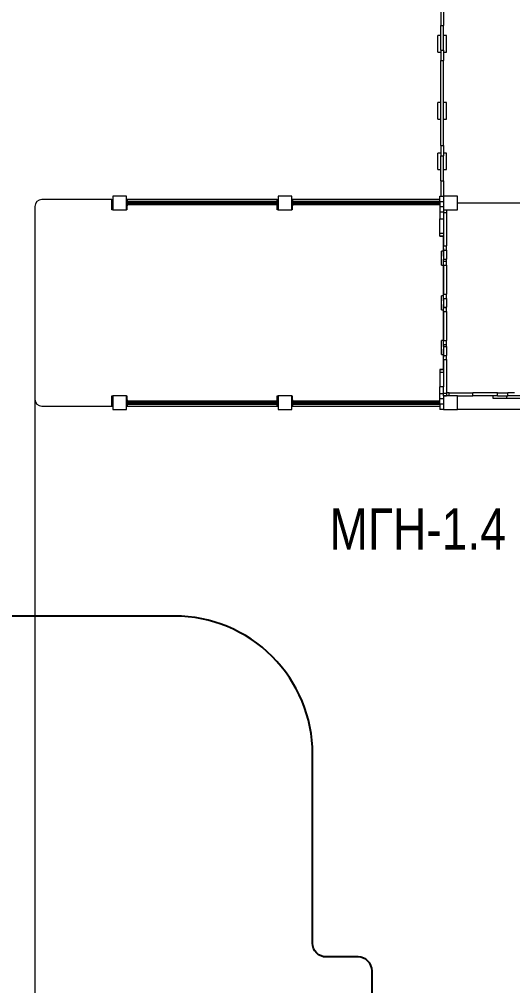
# Model space of a CAD drawing. Header units: millimetres. Extents: x -8939 to 8472, y -10604 to 8071.
# Drawn here: x -5022 to -1443, y -3159 to 3857 of the extents above; entities that cross this region are included whole.
import ezdxf

# ---------------------------------------------------------------- set-up
doc = ezdxf.new("R2010")
doc.units = ezdxf.units.MM
for name, color, linetype in [('DiKom', 7, 'Continuous'), ('DIKOM_АРТИКУЛ', 7, 'Continuous'), ('DIKOM_ОБЪЕКТ', 7, 'Continuous'), ('DIKOM_РАЗМЕР_ЗОНА', 7, 'Continuous'), ('DIKOM_РАЗМЕР_ОБЪЕКТА', 7, 'Continuous')]:
    doc.layers.add(name, color=color, linetype=linetype)
doc.styles.add('style1', font='arial.ttf', dxfattribs={"width": 0.8})
doc.dimstyles.new('1-50', dxfattribs={"dimtxt": 300, "dimasz": 200, "dimexe": 100, "dimexo": 0, "dimgap": 100, "dimtad": 1, "dimdec": 0, "dimtxsty": 'style1', "dimcen": 0, "dimclrd": 7, "dimclre": 7, "dimadec": 1, "dimazin": 2, "dimtfac": 1, "dimtdec": 0, "dimtmove": 0, "dimatfit": 3, "dimfxl": 0, "dimlwd": 25, "dimlwe": 18, "dimarcsym": 0})

# ---------------------------------------------------------------- blocks, each defined once
blk = doc.blocks.new('*D10')
at = {"layer": 'Defpoints', "color": 0, "transparency": 16777216}
for p in [(-1552.4, 6070.9), (-5993.5, -5179.1), (3962.9, -5179.1)]:
    blk.add_point(p, dxfattribs=at)
at = {"layer": 'DIKOM_РАЗМЕР_ОБЪЕКТА', "color": 7, "lineweight": 18, "transparency": 16777216}
for p, q in [((-1552.4, 6070.9), (-6093.5, 6070.9)), ((3962.9, -5179.1), (-6093.5, -5179.1))]:
    blk.add_line(p, q, dxfattribs=at)
at = {"layer": 'DIKOM_РАЗМЕР_ОБЪЕКТА', "color": 7, "lineweight": 25, "transparency": 16777216}
blk.add_line((-5993.5, 5870.9), (-5993.5, -4979.1), dxfattribs=at)
at = {"layer": 'DIKOM_РАЗМЕР_ОБЪЕКТА', "color": 7, "transparency": 16777216}
for points in [[(-6026.9, 5870.9), (-5960.2, 5870.9), (-5993.5, 6070.9)], [(-6026.9, -4979.1), (-5960.2, -4979.1), (-5993.5, -5179.1)]]:
    blk.add_solid(points, dxfattribs=at)
at = {"layer": 'DIKOM_РАЗМЕР_ОБЪЕКТА', "color": 0, "transparency": 16777216, "insert": (-6246.7, 1864), "char_height": 300, "attachment_point": 5, "rotation": 90, "style": 'style1'}
blk.add_mtext('11250', dxfattribs=at)
blk = doc.blocks.new('*D11')
at = {"layer": 'Defpoints', "color": 0, "transparency": 16777216}
for p in [(-4909.4, 1993.3), (5472.2, -1149), (5472.2, -8455.4)]:
    blk.add_point(p, dxfattribs=at)
at = {"layer": 'DIKOM_РАЗМЕР_ОБЪЕКТА', "color": 7, "lineweight": 18, "transparency": 16777216}
for p, q in [((-4909.4, 1993.3), (-4909.4, -8555.4)), ((5472.2, -1149), (5472.2, -8555.4))]:
    blk.add_line(p, q, dxfattribs=at)
at = {"layer": 'DIKOM_РАЗМЕР_ОБЪЕКТА', "color": 7, "lineweight": 25, "transparency": 16777216}
blk.add_line((-4709.4, -8455.4), (5272.2, -8455.4), dxfattribs=at)
at = {"layer": 'DIKOM_РАЗМЕР_ОБЪЕКТА', "color": 7, "transparency": 16777216}
for points in [[(-4709.4, -8422), (-4709.4, -8488.7), (-4909.4, -8455.4)], [(5272.2, -8422), (5272.2, -8488.7), (5472.2, -8455.4)]]:
    blk.add_solid(points, dxfattribs=at)
at = {"layer": 'DIKOM_РАЗМЕР_ОБЪЕКТА', "color": 0, "transparency": 16777216, "insert": (1663.1, -8202.2), "char_height": 300, "attachment_point": 5, "style": 'style1'}
blk.add_mtext('10400', dxfattribs=at)
blk = doc.blocks.new('*D12')
at = {"layer": 'Defpoints', "color": 0, "transparency": 16777216}
for p in [(-8488.9, 8070.9), (-1804, 8070.9), (173.6, -6679.1)]:
    blk.add_point(p, dxfattribs=at)
at = {"layer": 'DIKOM_РАЗМЕР_ЗОНА', "color": 7, "lineweight": 18, "transparency": 16777216}
for p, q in [((-1804, 8070.9), (-8588.9, 8070.9)), ((173.6, -6679.1), (-8588.9, -6679.1))]:
    blk.add_line(p, q, dxfattribs=at)
at = {"layer": 'DIKOM_РАЗМЕР_ЗОНА', "color": 7, "lineweight": 25, "transparency": 16777216}
blk.add_line((-8488.9, -6479.1), (-8488.9, 7870.9), dxfattribs=at)
at = {"layer": 'DIKOM_РАЗМЕР_ЗОНА', "color": 7, "transparency": 16777216}
for points in [[(-8522.3, 7870.9), (-8455.6, 7870.9), (-8488.9, 8070.9)], [(-8522.3, -6479.1), (-8455.6, -6479.1), (-8488.9, -6679.1)]]:
    blk.add_solid(points, dxfattribs=at)
at = {"layer": 'DIKOM_РАЗМЕР_ЗОНА', "color": 0, "transparency": 16777216, "insert": (-8742.1, 2001.1), "char_height": 300, "attachment_point": 5, "rotation": 90, "style": 'style1'}
blk.add_mtext('14750', dxfattribs=at)
blk = doc.blocks.new('*D13')
at = {"layer": 'Defpoints', "color": 0, "transparency": 16777216}
for p in [(-7909.4, 1799), (8472.2, -1099.5), (-7909.4, -10503.8)]:
    blk.add_point(p, dxfattribs=at)
at = {"layer": 'DIKOM_РАЗМЕР_ЗОНА', "color": 7, "lineweight": 18, "transparency": 16777216}
for p, q in [((-7909.4, 1799), (-7909.4, -10603.8)), ((8472.2, -1099.5), (8472.2, -10603.8))]:
    blk.add_line(p, q, dxfattribs=at)
at = {"layer": 'DIKOM_РАЗМЕР_ЗОНА', "color": 7, "lineweight": 25, "transparency": 16777216}
blk.add_line((8272.2, -10503.8), (-7709.4, -10503.8), dxfattribs=at)
at = {"layer": 'DIKOM_РАЗМЕР_ЗОНА', "color": 7, "transparency": 16777216}
for points in [[(-7709.4, -10470.4), (-7709.4, -10537.1), (-7909.4, -10503.8)], [(8272.2, -10470.4), (8272.2, -10537.1), (8472.2, -10503.8)]]:
    blk.add_solid(points, dxfattribs=at)
at = {"layer": 'DIKOM_РАЗМЕР_ЗОНА', "color": 0, "transparency": 16777216, "insert": (1786.3, -10250.6), "char_height": 300, "attachment_point": 5, "style": 'style1'}
blk.add_mtext('16400', dxfattribs=at)

msp = doc.modelspace()

# ---------------------------------------------------------------- linework, layer by layer
at = {"layer": 'DiKom', "color": 3}
msp.add_lwpolyline([(-2463.5, -5679.1), (-2463.5, -3051, 0.414214), (-2563.5, -2951), (-2795.2, -2951, -0.414214), (-2895.2, -2851), (-2895.2, -1476, 0.414214), (-3895.2, -476), (-6909.4, -476, -0.414214), (-7909.4, 524), (-7909.4, 3074, -0.414214), (-6909.4, 4074), (-4941.5, 4074, 0.414214), (-3941.5, 5074), (-3941.5, 5929.3, -0.414214), (-3641.5, 6229.3), (-3591.5, 6229.3, 0.414214), (-3291.5, 6529.3), (-3291.5, 7070.9, -0.414214), (-2291.5, 8070.9), (-691.5, 8070.9, -0.414214), (308.5, 7070.9), (308.5, 6524, 0.414214), (1308.5, 5524), (2458.1, 5524, -0.414214)], format="xyb", dxfattribs=at)
at = {"layer": 'DIKOM_ОБЪЕКТ', "color": 7, "linetype": 'Continuous', "lineweight": 15}
for p, q in [((-1965.3, 3955.7), (-1965.3, 3812.4)), ((-1944.3, 3909), (-1944.3, 3812.4)), ((-1965.3, 3812.4), (-1944.3, 3812.4)), ((-1965.3, 3632.8), (-1965.3, 3812.4)), ((-1965.3, 3739.6), (-1986.3, 3739.6)), ((-1986.3, 3619.6), (-1986.3, 3739.6)), ((-1923.3, 3739.6), (-1944.3, 3739.6)), ((-1923.3, 3619.6), (-1923.3, 3739.6)), ((-1986.3, 3619.6), (-1965.3, 3619.6)), ((-1965.3, 3632.8), (-1944.3, 3632.8)), ((-1965.3, 3632.8), (-1965.3, 3557.2)), ((-1944.3, 3632.8), (-1944.3, 3557.2)), ((-1944.3, 3619.6), (-1923.3, 3619.6)), ((-1965.3, 3557.2), (-1944.3, 3557.2)), ((-1965.3, 2940.8), (-1965.3, 3557.2)), ((-1944.3, 2940.8), (-1944.3, 3557.2)), ((-1965.3, 3252.2), (-1986.3, 3252.2)), ((-1986.3, 3132.2), (-1986.3, 3252.2)), ((-1923.3, 3252.2), (-1944.3, 3252.2)), ((-1923.3, 3132.2), (-1923.3, 3252.2)), ((-1986.3, 3132.2), (-1965.3, 3132.2)), ((-1944.3, 3132.2), (-1923.3, 3132.2)), ((-1965.3, 2886.6), (-1986.3, 2886.6)), ((-1986.3, 2766.6), (-1986.3, 2886.6)), ((-1965.3, 2940.8), (-1944.3, 2940.8)), ((-1965.3, 2940.8), (-1965.3, 2865.2)), ((-1944.3, 2940.8), (-1944.3, 2865.2)), ((-1923.3, 2886.6), (-1944.3, 2886.6)), ((-1923.3, 2766.6), (-1923.3, 2886.6)), ((-1965.3, 2865.2), (-1944.3, 2865.2)), ((-1965.3, 2685.5), (-1965.3, 2865.2)), ((-1944.3, 2685.5), (-1944.3, 2865.2)), ((-1986.3, 2766.6), (-1965.3, 2766.6)), ((-1944.3, 2766.6), (-1923.3, 2766.6)), ((-1965.3, 2685.5), (-1944.3, 2685.5)), ((-1965.3, 2685.5), (-1965.3, 2574)), ((-1944.3, 2685.5), (-1944.3, 2574)), ((-4351.3, 2549), (-4860, 2549)), ((-4351.3, 2474), (-4351.3, 2549)), ((-4351.3, 2549), (-4348.5, 2549)), ((-4348.5, 2474), (-4348.5, 2549)), ((-4344.3, 2574), (-4344.3, 2474)), ((-4244.3, 2574), (-4344.3, 2574)), ((-4244.3, 2474), (-4244.3, 2574)), ((-4240.3, 2544), (-4244.3, 2544)), ((-4240.3, 2539), (-4244.3, 2539)), ((-4242.6, 2549), (-4242.6, 2544)), ((-3151.1, 2549), (-4242.6, 2549)), ((-4240.3, 2544), (-4240.3, 2539)), ((-4240.3, 2539), (-4240.3, 2509)), ((-4240.3, 2537.5), (-3148.3, 2537.5)), ((-3151.1, 2537.5), (-3151.1, 2549)), ((-3151.1, 2549), (-3148.3, 2549)), ((-3148.3, 2544), (-3148.3, 2549)), ((-3148.3, 2544), (-3144.3, 2544)), ((-3148.3, 2539), (-3148.3, 2544)), ((-3148.3, 2539), (-3144.3, 2539)), ((-3148.3, 2509), (-3148.3, 2539)), ((-3144.3, 2574), (-3144.3, 2474)), ((-3044.3, 2574), (-3144.3, 2574)), ((-3044.3, 2474), (-3044.3, 2574)), ((-3040.3, 2544), (-3044.3, 2544)), ((-3040.3, 2539), (-3044.3, 2539)), ((-3042.4, 2549), (-3042.4, 2544)), ((-1971.3, 2549), (-3042.4, 2549)), ((-3040.3, 2544), (-3040.3, 2539)), ((-3040.3, 2539), (-3040.3, 2509)), ((-3040.3, 2537.5), (-1971.3, 2537.5)), ((-1971.3, 2574), (-1944.3, 2574)), ((-1971.3, 2534), (-1971.3, 2574)), ((-1971.3, 2534), (-1944.3, 2534)), ((-1971.3, 2534), (-1971.3, 2497.1)), ((-1844.3, 2574), (-1944.3, 2574)), ((-1944.3, 2574), (-1944.3, 2474)), ((-1844.3, 2474), (-1844.3, 2574)), ((-4909.4, 2499), (-4909.4, 1099)), ((-4344.3, 2474), (-4351.3, 2474)), ((-4344.3, 2474), (-4244.3, 2474)), ((-4240.3, 2509), (-4244.3, 2509)), ((-4240.3, 2504), (-4244.3, 2504)), ((-4242.6, 2474), (-4244.3, 2474)), ((-4242.6, 2504), (-4242.6, 2474)), ((-3148.3, 2524.5), (-4240.3, 2524.5)), ((-4240.3, 2523.5), (-3148.3, 2523.5)), ((-3148.3, 2510.5), (-4240.3, 2510.5)), ((-4240.3, 2509), (-4240.3, 2504)), ((-3151.1, 2474), (-3151.1, 2510.5)), ((-3144.3, 2474), (-3151.1, 2474)), ((-3148.3, 2509), (-3144.3, 2509)), ((-3148.3, 2504), (-3148.3, 2509)), ((-3148.3, 2474), (-3148.3, 2504)), ((-3148.3, 2504), (-3144.3, 2504)), ((-3144.3, 2474), (-3044.3, 2474)), ((-3040.3, 2509), (-3044.3, 2509)), ((-3040.3, 2504), (-3044.3, 2504)), ((-3042.4, 2474), (-3044.3, 2474)), ((-3042.4, 2504), (-3042.4, 2474)), ((-1971.3, 2524.5), (-3040.3, 2524.5)), ((-3040.3, 2523.5), (-1971.3, 2523.5)), ((-1971.3, 2510.5), (-3040.3, 2510.5)), ((-3040.3, 2509), (-3040.3, 2504)), ((-1971.3, 2497.1), (-1944.3, 2497.1)), ((-1971.3, 2497.1), (-1971.3, 2460.4)), ((-1971.3, 2460.4), (-1944.3, 2460.4)), ((-1971.3, 2460.4), (-1971.3, 2408)), ((-1944.3, 2474), (-1944.3, 2460.4)), ((-1944.3, 2474), (-1844.3, 2474)), ((-1944.3, 2473.8), (-1923.3, 2473.8)), ((-1944.3, 2460.4), (-1944.3, 2408)), ((-1923.3, 2473.8), (-1923.3, 2455.7)), ((-1844.3, 2524), (934.7, 2524)), ((-1971.3, 2304.9), (-1971.3, 2408)), ((-1971.3, 2408), (-1944.3, 2408)), ((-1944.3, 2455.7), (-1923.3, 2455.7)), ((-1944.3, 2404.8), (-1944.3, 2408)), ((-1944.3, 2408), (-1944.3, 2211.4)), ((-1923.3, 2455.7), (-1923.3, 2211.4)), ((-1971.3, 2304.9), (-1944.3, 2304.9)), ((-1971.3, 2285.2), (-1971.3, 2304.9)), ((-1971.3, 2285.2), (-1944.3, 2285.2)), ((-1971.3, 2282.9), (-1971.3, 2285.2)), ((-1971.3, 2282.9), (-1944.3, 2282.9)), ((-1945.9, 2173.3), (-1945.9, 2282.9)), ((-1944.3, 2194.4), (-1945.3, 2194.4)), ((-1945.3, 2194.4), (-1945.3, 2180.4)), ((-1945.3, 2180.4), (-1944.3, 2180.4)), ((-1945.3, 2138.7), (-1945.3, 2180.4)), ((-1944.3, 2211.4), (-1923.3, 2211.4)), ((-1944.3, 2181.4), (-1944.3, 2211.4)), ((-1944.3, 2181.4), (-1923.3, 2181.4)), ((-1944.3, 2181.4), (-1944.3, 2115.7)), ((-1923.3, 2181.4), (-1923.3, 2211.4)), ((-1923.3, 2181.4), (-1923.3, 2115.7)), ((-1945.3, 2173.3), (-1960.3, 2173.3)), ((-1960.3, 2073.3), (-1960.3, 2173.3)), ((-1945.3, 2138.7), (-1944.3, 2138.7)), ((-1945.3, 2138.7), (-1945.3, 2136.8)), ((-1945.3, 2136.8), (-1944.3, 2136.8)), ((-1945.3, 2136.8), (-1945.3, 2109.9)), ((-1945.3, 2109.9), (-1944.3, 2109.9)), ((-1945.3, 2065.1), (-1945.3, 2109.9)), ((-1944.3, 2115.7), (-1923.3, 2115.7)), ((-1944.3, 2102), (-1944.3, 2115.7)), ((-1923.3, 2102), (-1923.3, 2115.7)), ((-1960.3, 2073.3), (-1945.3, 2073.3)), ((-1945.9, 1849), (-1945.9, 2073.3)), ((-1945.3, 2065.1), (-1944.3, 2065.1)), ((-1945.3, 2065.1), (-1945.3, 2052.4)), ((-1945.3, 2052.4), (-1944.3, 2052.4)), ((-1944.3, 2102), (-1923.3, 2102)), ((-1944.3, 2072.9), (-1944.3, 2102)), ((-1944.3, 2072.9), (-1923.3, 2072.9)), ((-1944.3, 2072.9), (-1944.3, 1861.2)), ((-1923.3, 2072.9), (-1923.3, 2102)), ((-1923.3, 2072.9), (-1923.3, 1861.2)), ((-1945.3, 1849), (-1960.3, 1849)), ((-1960.3, 1749), (-1960.3, 1849)), ((-1944.3, 1870.1), (-1945.3, 1870.1)), ((-1945.3, 1870.1), (-1945.3, 1856.1)), ((-1945.3, 1856.1), (-1944.3, 1856.1)), ((-1945.3, 1814.4), (-1945.3, 1856.1)), ((-1944.3, 1861.2), (-1923.3, 1861.2)), ((-1944.3, 1831.3), (-1944.3, 1861.2)), ((-1944.3, 1831.3), (-1923.3, 1831.3)), ((-1944.3, 1831.3), (-1944.3, 1768.1)), ((-1923.3, 1831.3), (-1923.3, 1861.2)), ((-1945.3, 1814.4), (-1944.3, 1814.4)), ((-1945.3, 1814.4), (-1945.3, 1812.5)), ((-1945.3, 1812.5), (-1944.3, 1812.5)), ((-1945.3, 1812.5), (-1945.3, 1785.5)), ((-1945.3, 1785.5), (-1944.3, 1785.5)), ((-1945.3, 1740.8), (-1945.3, 1785.5)), ((-1944.3, 1768.1), (-1923.3, 1768.1)), ((-1944.3, 1764.1), (-1944.3, 1768.1)), ((-1944.3, 1764.1), (-1923.3, 1764.1)), ((-1944.3, 1736.5), (-1944.3, 1764.1)), ((-1923.3, 1764.1), (-1923.3, 1768.1)), ((-1923.3, 1736.5), (-1923.3, 1764.1)), ((-1960.3, 1749), (-1945.3, 1749)), ((-1945.9, 1524.6), (-1945.9, 1749)), ((-1945.3, 1740.8), (-1944.3, 1740.8)), ((-1945.3, 1740.8), (-1945.3, 1728)), ((-1945.3, 1728), (-1944.3, 1728)), ((-1944.3, 1736.5), (-1923.3, 1736.5)), ((-1944.3, 1736.5), (-1944.3, 1525)), ((-1923.3, 1736.5), (-1923.3, 1525)), ((-1944.3, 1545.7), (-1945.3, 1545.7)), ((-1945.3, 1545.7), (-1945.3, 1531.7)), ((-1945.3, 1524.6), (-1960.3, 1524.6)), ((-1960.3, 1424.6), (-1960.3, 1524.6)), ((-1945.3, 1531.7), (-1944.3, 1531.7)), ((-1945.3, 1490), (-1945.3, 1531.7)), ((-1945.3, 1490), (-1944.3, 1490)), ((-1945.3, 1490), (-1945.3, 1488.1)), ((-1945.3, 1488.1), (-1945.3, 1461.2)), ((-1945.3, 1488.1), (-1944.3, 1488.1)), ((-1944.3, 1525), (-1923.3, 1525)), ((-1944.3, 1495.9), (-1944.3, 1525)), ((-1944.3, 1495.9), (-1923.3, 1495.9)), ((-1944.3, 1482.2), (-1944.3, 1495.9)), ((-1944.3, 1482.2), (-1923.3, 1482.2)), ((-1944.3, 1482.2), (-1944.3, 1416.5)), ((-1923.3, 1495.9), (-1923.3, 1525)), ((-1923.3, 1482.2), (-1923.3, 1495.9)), ((-1923.3, 1482.2), (-1923.3, 1416.5)), ((-1960.3, 1424.6), (-1945.3, 1424.6)), ((-1945.9, 1315), (-1945.9, 1424.6)), ((-1945.3, 1461.2), (-1944.3, 1461.2)), ((-1945.3, 1416.4), (-1945.3, 1461.2)), ((-1945.3, 1416.4), (-1944.3, 1416.4)), ((-1945.3, 1416.4), (-1945.3, 1403.6)), ((-1945.3, 1403.6), (-1944.3, 1403.6)), ((-1944.3, 1416.5), (-1923.3, 1416.5)), ((-1944.3, 1386.6), (-1944.3, 1416.5)), ((-1923.3, 1386.6), (-1923.3, 1416.5)), ((-1944.3, 1386.6), (-1923.3, 1386.6)), ((-1944.3, 1386.6), (-1944.3, 1189.9)), ((-1923.3, 1386.6), (-1923.3, 1142.2)), ((-1944.3, 1315), (-1971.3, 1315)), ((-1971.3, 1315), (-1971.3, 1312.7)), ((-1944.3, 1312.7), (-1971.3, 1312.7)), ((-1971.3, 1312.7), (-1971.3, 1293.1)), ((-1944.3, 1293.1), (-1971.3, 1293.1)), ((-1971.3, 1293.1), (-1971.3, 1189.9)), ((-1944.3, 1193.1), (-1944.3, 1189.9)), ((-4351.3, 1124), (-4344.3, 1124)), ((-4351.3, 1049), (-4351.3, 1124)), ((-4348.5, 1049), (-4348.5, 1124)), ((-4244.3, 1124), (-4344.3, 1124)), ((-4344.3, 1124), (-4344.3, 1024)), ((-4244.3, 1124), (-4242.6, 1124)), ((-4244.3, 1024), (-4244.3, 1124)), ((-4242.6, 1124), (-4242.6, 1094)), ((-3151.1, 1124), (-3144.3, 1124)), ((-3151.1, 1087.5), (-3151.1, 1124)), ((-3148.3, 1094), (-3148.3, 1124)), ((-3044.3, 1124), (-3144.3, 1124)), ((-3144.3, 1124), (-3144.3, 1024)), ((-3044.3, 1124), (-3042.4, 1124)), ((-3044.3, 1024), (-3044.3, 1124)), ((-3042.4, 1124), (-3042.4, 1094)), ((-1944.3, 1189.9), (-1971.3, 1189.9)), ((-1971.3, 1137.5), (-1971.3, 1189.9)), ((-1944.3, 1137.5), (-1971.3, 1137.5)), ((-1971.3, 1100.9), (-1971.3, 1137.5)), ((-1944.3, 1137.5), (-1944.3, 1189.9)), ((-1944.3, 1142.2), (-1923.3, 1142.2)), ((-1944.3, 1124), (-1944.3, 1137.5)), ((-1944.3, 1124.1), (-1923.3, 1124.1)), ((-1844.3, 1124), (-1944.3, 1124)), ((-1944.3, 1124), (-1944.3, 1024)), ((-1929.3, 1124), (-1929.3, 1124.1)), ((-1904.4, 1145), (-1923.3, 1145)), ((-1923.3, 1142.2), (-1923.3, 1124.1)), ((-1904.4, 1124), (-1904.4, 1145)), ((-1904.4, 1145), (-1732.8, 1145)), ((-1844.3, 1124), (-1732.8, 1124)), ((-1844.3, 1024), (-1844.3, 1124)), ((-1732.8, 1124), (-1732.8, 1145)), ((-1553.1, 1145), (-1732.8, 1145)), ((-1553.1, 1124), (-1732.8, 1124)), ((-1584.3, 1103), (-1584.3, 1124)), ((-1553.1, 1124), (-1553.1, 1145)), ((-1553.1, 1145), (-1477.5, 1145)), ((-1553.1, 1124), (-1477.5, 1124)), ((-1484.3, 1103), (-1484.3, 1124)), ((-1477.5, 1124), (-1477.5, 1145)), ((-861.1, 1124), (-1477.5, 1124)), ((-4240.3, 1094), (-4244.3, 1094)), ((-4240.3, 1089), (-4244.3, 1089)), ((-4240.3, 1059), (-4244.3, 1059)), ((-4240.3, 1054), (-4244.3, 1054)), ((-4242.6, 1054), (-4242.6, 1049)), ((-4240.3, 1094), (-4240.3, 1089)), ((-4240.3, 1089), (-4240.3, 1059)), ((-4240.3, 1087.5), (-3148.3, 1087.5)), ((-3148.3, 1074.5), (-4240.3, 1074.5)), ((-4240.3, 1073.5), (-3148.3, 1073.5)), ((-3148.3, 1060.5), (-4240.3, 1060.5)), ((-4240.3, 1059), (-4240.3, 1054)), ((-3151.1, 1049), (-3151.1, 1060.5)), ((-3148.3, 1094), (-3144.3, 1094)), ((-3148.3, 1089), (-3148.3, 1094)), ((-3148.3, 1089), (-3144.3, 1089)), ((-3148.3, 1059), (-3148.3, 1089)), ((-3148.3, 1059), (-3144.3, 1059)), ((-3148.3, 1054), (-3148.3, 1059)), ((-3148.3, 1049), (-3148.3, 1054)), ((-3148.3, 1054), (-3144.3, 1054)), ((-3040.3, 1094), (-3044.3, 1094)), ((-3040.3, 1089), (-3044.3, 1089)), ((-3040.3, 1059), (-3044.3, 1059)), ((-3040.3, 1054), (-3044.3, 1054)), ((-3042.4, 1054), (-3042.4, 1049)), ((-3040.3, 1094), (-3040.3, 1089)), ((-3040.3, 1089), (-3040.3, 1059)), ((-3040.3, 1087.5), (-1971.3, 1087.5)), ((-1971.3, 1074.5), (-3040.3, 1074.5)), ((-3040.3, 1073.5), (-1971.3, 1073.5)), ((-1971.3, 1060.5), (-3040.3, 1060.5)), ((-3040.3, 1059), (-3040.3, 1054)), ((-1944.3, 1100.9), (-1971.3, 1100.9)), ((-1971.3, 1064), (-1971.3, 1100.9)), ((-1944.3, 1064), (-1971.3, 1064)), ((-1971.3, 1064), (-1971.3, 1024)), ((-1484.3, 1103), (-1584.3, 1103)), ((-1179.3, 1103), (-1484.3, 1103)), ((-4860, 1049), (-4351.3, 1049)), ((-4351.3, 1049), (-4348.5, 1049)), ((-4344.3, 1024), (-4244.3, 1024)), ((-4242.6, 1049), (-3151.1, 1049)), ((-3151.1, 1049), (-3148.3, 1049)), ((-3144.3, 1024), (-3044.3, 1024)), ((-3042.4, 1049), (-1971.3, 1049)), ((-1944.3, 1024), (-1971.3, 1024)), ((-1944.3, 1024), (-1844.3, 1024)), ((-705.9, 1024), (-1844.3, 1024))]:
    msp.add_line(p, q, dxfattribs=at)
at = {"layer": 'DIKOM_ОБЪЕКТ', "color": 7, "linetype": 'Continuous', "lineweight": 15, "flags": 128}
for points in [[(-1944.3, 3632.8), (-1944.3, 3639.7), (-1944.3, 3646.9), (-1944.3, 3654.3), (-1944.3, 3661.8), (-1944.3, 3669.4), (-1944.3, 3677.2), (-1944.3, 3685.1), (-1944.3, 3693.1), (-1944.3, 3701.1), (-1944.3, 3709.2), (-1944.3, 3717.4), (-1944.3, 3725.5), (-1944.3, 3733.7), (-1944.3, 3741.9), (-1944.3, 3750.1), (-1944.3, 3758.2), (-1944.3, 3766.2), (-1944.3, 3774.2), (-1944.3, 3782.1), (-1944.3, 3789.9), (-1944.3, 3797.5), (-1944.3, 3805.1), (-1944.3, 3812.4)], [(-1923.3, 1831.3), (-1923.3, 1828), (-1923.3, 1824.4), (-1923.3, 1820.6), (-1923.3, 1816.7), (-1923.3, 1812.6), (-1923.3, 1808.4), (-1923.3, 1804.2), (-1923.3, 1799.9), (-1923.3, 1795.7), (-1923.3, 1791.4), (-1923.3, 1787.2), (-1923.3, 1783.1), (-1923.3, 1779.1), (-1923.3, 1775.3), (-1923.3, 1771.6), (-1923.3, 1768.1)], [(-1429.5, 1145), (-1445.6, 1145), (-1461.6, 1145), (-1477.5, 1145)]]:
    msp.add_lwpolyline(points, dxfattribs=at)
at = {"layer": 'DIKOM_ОБЪЕКТ', "color": 7, "linetype": 'Continuous', "lineweight": 15}
for centre, start, end in [((-4859.7, 2499.3), 90.35291, 180.34802), ((-4859.7, 1098.7), 179.6508, 269.64799)]:
    msp.add_arc(centre, 49.7, start, end, dxfattribs=at)

# ---------------------------------------------------------------- texts
at = {"layer": 'DIKOM_АРТИКУЛ', "color": 7, "linetype": 'Continuous', "lineweight": 15, "insert": (-2772.6, 306.7), "char_height": 300, "width": 1667.537, "attachment_point": 1, "style": 'style1'}
msp.add_mtext('МГН-1.4', dxfattribs=at)

# ---------------------------------------------------------------- dimensions: what is measured, and where the dimension line sits
at = {"layer": 'DIKOM_РАЗМЕР_ЗОНА'}
dim = msp.add_linear_dim(base=(-8488.9, 8070.9), p1=(173.6, -6679.1), p2=(-1804, 8070.9), angle=270, text='14750', dimstyle='1-50', dxfattribs=at)
dim.commit()
dim.dimension.update_dxf_attribs({"geometry": '*D12', "text_midpoint": (-8488.9, 2001.1), "dimtype": 160})
dim = msp.add_linear_dim(base=(-7909.4, -10503.8), p1=(8472.2, -1099.5), p2=(-7909.4, 1799), text='16400', dimstyle='1-50', dxfattribs=at)
dim.commit()
dim.dimension.update_dxf_attribs({"geometry": '*D13', "text_midpoint": (1786.3, -10503.8), "dimtype": 160})
at = {"layer": 'DIKOM_РАЗМЕР_ОБЪЕКТА'}
dim = msp.add_linear_dim(base=(-5993.5, -5179.1), p1=(-1552.4, 6070.9), p2=(3962.9, -5179.1), angle=270, dimstyle='1-50', dxfattribs=at)
dim.commit()
dim.dimension.update_dxf_attribs({"geometry": '*D10', "text_midpoint": (-5993.5, 1864), "dimtype": 160})
dim = msp.add_linear_dim(base=(5472.2, -8455.4), p1=(-4909.4, 1993.3), p2=(5472.2, -1149), text='10400', dimstyle='1-50', dxfattribs=at)
dim.commit()
dim.dimension.update_dxf_attribs({"geometry": '*D11', "text_midpoint": (1663.1, -8455.4), "dimtype": 160})

doc.saveas('drawing.dxf')
